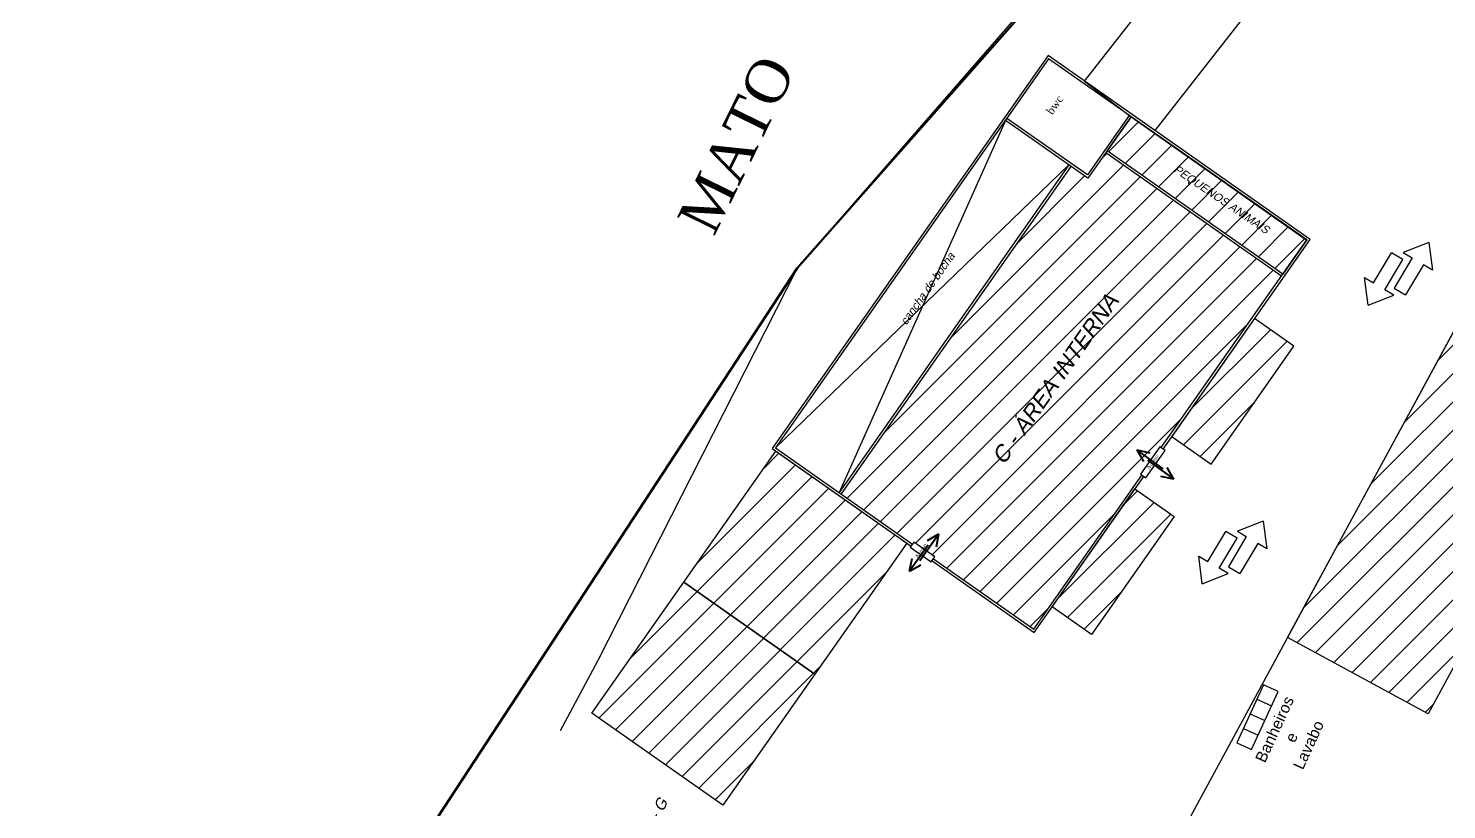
# Model space of a CAD drawing. Header units: metres. Extents: x 2113 to 5678, y -2764 to 956.
# Drawn here: x 2445.4 to 2534, y -1710.8 to -1662 of the extents above; entities that cross this region are included whole.
import ezdxf

# ---------------------------------------------------------------- set-up
doc = ezdxf.new("R2010")
doc.units = ezdxf.units.M
doc.header["$MEASUREMENT"] = 0
for name, color, linetype in [('_SETOR C', 4, 'Continuous'), ('_SETOR F', 30, 'Continuous'), ('_SETOR G', 3, 'Continuous'), ('_SETOR H', 94, 'Continuous'), ('ATUALIZADO', 4, 'Continuous'), ('COTASOK', 1, 'Continuous'), ('ESTRUTURA', 7, 'Continuous'), ('PAREDE', 7, 'Continuous'), ('TELHADO', 6, 'Continuous'), ('TextoÁreas', 7, 'Continuous'), ('TXT_QUADRAFISCAL_5000', 7, 'Continuous')]:
    doc.layers.add(name, color=color, linetype=linetype)
doc.styles.add('JEF', font='times.ttf', dxfattribs={"height": 0.3})
doc.styles.add('ROMANS', font='romans.shx')
doc.styles.get("Standard").update_dxf_attribs({"font": 'arial.ttf'})
doc.styles.add('TimesNewRoman', font='times.ttf')
doc.styles.add('util2000', font='arial.ttf', dxfattribs={"oblique": 12.000028})

# ---------------------------------------------------------------- blocks, each defined once
blk = doc.blocks.new('Setaxr01')
for p, q in [((1500, 0), (925, 450)), ((925, 450), (925, 175)), ((925, 175), (0, 175)), ((0, 175), (0, -175)), ((1500, 0), (925, -450)), ((925, -175), (0, -175)), ((925, -450), (925, -175))]:
    blk.add_line(p, q)

msp = doc.modelspace()

# ---------------------------------------------------------------- hatches: boundary and pattern name
at = {"layer": '_SETOR C'}
h = msp.add_hatch(dxfattribs=at)
h.set_pattern_fill('ANSI31', color=256, scale=10)
h.paths.add_polyline_path([(2523.648, -1677.44), (2512.679, -1669.744), (2511.561, -1671.337), (2510.497, -1670.591), (2496.138, -1691.056), (2500.6, -1694.186), (2500.689, -1694.059), (2501.999, -1694.978), (2501.909, -1695.105), (2508.172, -1699.499), (2514.92, -1689.88), (2514.844, -1689.827), (2516.05, -1688.108), (2516.127, -1688.161)])
h.paths.add_polyline_path([(2524.42, -1681.825), (2521.964, -1680.102), (2516.795, -1687.469), (2519.251, -1689.193)])
h.paths.add_polyline_path([(2516.953, -1692.467), (2514.498, -1690.744), (2509.328, -1698.111), (2511.784, -1699.834)])
h.paths.add_polyline_path([(2506.542, -1689.909), (2513.972, -1679.332), (2512.431, -1677.674), (2505.001, -1688.251)], flags=24)
h.paths.add_polyline_path([(2500.991, -1695.22), (2501.633, -1694.306), (2501.223, -1694.018), (2500.582, -1694.932)], flags=25)
at = {"layer": '_SETOR F'}
h = msp.add_hatch(dxfattribs=at)
h.set_pattern_fill('ANSI31', color=256, scale=10)
h.paths.add_polyline_path([(2588.835, -1672.238), (2571.257, -1662.698), (2547.408, -1706.644), (2564.986, -1716.184)])
h.paths.add_polyline_path([(2600.389, -1698.052), (2600.468, -1698.098), (2610.858, -1678.792), (2602.052, -1674.053), (2573.621, -1726.889), (2580.262, -1730.463, -0.799968), (2582.751, -1731.016), (2599.354, -1700.167), (2599.206, -1700.081)])
h.paths.add_polyline_path([(2547.136, -1678.426), (2538.349, -1673.651), (2524.034, -1700.015), (2532.821, -1704.79)])
h.paths.add_polyline_path([(2563.611, -1698.86), (2570.408, -1686.162), (2568.678, -1684.702), (2561.881, -1697.4)], flags=24)
h.paths.add_polyline_path([(2578.825, -1735.282), (2581.784, -1731.562), (2578.829, -1729.212), (2575.87, -1732.932)], flags=9)
at = {"layer": '_SETOR G'}
h = msp.add_hatch(dxfattribs=at)
h.set_pattern_fill('ANSI31', color=256, scale=10)
h.paths.add_polyline_path([(2500.247, -1694.122), (2492.061, -1688.378), (2486.317, -1696.564), (2494.503, -1702.308)])
h.paths.add_polyline_path([(2494.503, -1702.308), (2486.317, -1696.564), (2480.574, -1704.75), (2488.76, -1710.494)])
h.paths.add_polyline_path([(2478.899, -1714.91), (2468.91, -1714.445), (2468.445, -1724.434), (2478.434, -1724.899)])
h.paths.add_polyline_path([(2478.434, -1724.899), (2468.445, -1724.434), (2467.98, -1734.424), (2477.969, -1734.889)])
h.paths.add_polyline_path([(2532.722, -1749.54), (2524.746, -1743.509), (2501.192, -1774.661), (2501.126, -1775.797), (2508.598, -1781.447)])
h.paths.add_polyline_path([(2519.125, -1783.811), (2510.088, -1779.759), (2506, -1788.874), (2515.037, -1792.926)])
at = {"layer": '_SETOR H'}
h = msp.add_hatch(dxfattribs=at)
h.set_pattern_fill('ANSI31', color=256, scale=10)
h.paths.add_polyline_path([(2514.261, -1667.49), (2512.765, -1669.621), (2523.735, -1677.317), (2525.23, -1675.186), (2525.178, -1675.149)])
h.paths.add_polyline_path([(2516.435, -1671.089), (2522.452, -1675.178), (2523.323, -1674.343), (2517.306, -1670.254)], flags=24)

# ---------------------------------------------------------------- linework, layer by layer
msp.add_line((2511.347, -1665.262), (2514.261, -1667.49))
at = {"color": 1, "lineweight": 60, "flags": 128}
msp.add_lwpolyline([(2546.536, -1812.99), (2525.775, -1797.765), (2500.512, -1786.406), (2501.192, -1774.661), (2524.746, -1743.509), (2499.143, -1731.761), (2497.738, -1732.068), (2494.121, -1736.615), (2484.88, -1728.836), (2475.9, -1740.184), (2459.521, -1728.692), (2493.401, -1676.955), (2538.582, -1625.792)], dxfattribs=at)
for points in [[(2511.347, -1665.262), (2518.507, -1656.098)], [(2518.498, -1656.091), (2522.742, -1659.398), (2515.746, -1668.354)], [(2535.815, -1678.314), (2527.383, -1693.83), (2511.914, -1722.396), (2536.814, -1734.05)]]:
    msp.add_lwpolyline(points)
at = {"layer": '_SETOR C', "flags": 128}
for points in [[(2516.795, -1687.469), (2519.251, -1689.193), (2524.42, -1681.825), (2521.964, -1680.102), (2516.795, -1687.469)], [(2509.328, -1698.111), (2514.498, -1690.744), (2516.953, -1692.467), (2511.784, -1699.834), (2509.328, -1698.111)]]:
    msp.add_lwpolyline(points, dxfattribs=at)
at = {"layer": '_SETOR F', "flags": 128}
msp.add_lwpolyline([(2538.349, -1673.651), (2547.136, -1678.426), (2532.821, -1704.79), (2524.034, -1700.015), (2538.349, -1673.651)], dxfattribs=at)
at = {"layer": '_SETOR G'}
for points in [[(2492.061, -1688.378), (2500.247, -1694.122), (2494.503, -1702.308), (2486.317, -1696.564)], [(2486.317, -1696.564), (2494.503, -1702.308), (2488.76, -1710.494), (2480.574, -1704.75)]]:
    msp.add_lwpolyline(points, close=True, dxfattribs=at)
at = {"layer": '_SETOR H', "flags": 128}
msp.add_lwpolyline([(2512.765, -1669.621), (2514.261, -1667.49), (2525.178, -1675.149), (2525.23, -1675.186), (2523.735, -1677.317), (2512.765, -1669.621)], dxfattribs=at)
at = {"layer": 'ATUALIZADO'}
msp.add_lwpolyline([(2538.652, -1625.292), (2522.201, -1644.748), (2508.675, -1659.402), (2493.401, -1676.955), (2480.924, -1701.495), (2478.589, -1705.856)], dxfattribs=at)
at = {"layer": 'ESTRUTURA'}
for p, q in [((2522.534, -1702.975), (2520.865, -1706.61)), ((2521.774, -1707.027), (2523.442, -1703.392)), ((2523.442, -1703.392), (2522.534, -1702.975)), ((2522.116, -1703.883), (2523.025, -1704.301)), ((2521.699, -1704.792), (2522.608, -1705.209)), ((2521.282, -1705.702), (2522.191, -1706.119)), ((2520.865, -1706.61), (2521.774, -1707.027))]:
    msp.add_line(p, q, dxfattribs=at)
at = {"layer": 'PAREDE'}
for p, q in [((2509.067, -1663.662), (2491.836, -1688.221)), ((2509.103, -1663.871), (2492.045, -1688.184)), ((2525.439, -1675.149), (2509.067, -1663.662)), ((2525.23, -1675.186), (2509.103, -1663.871)), ((2506.404, -1667.719), (2496.015, -1690.97)), ((2511.561, -1671.337), (2506.404, -1667.719)), ((2511.525, -1671.128), (2506.49, -1667.596)), ((2514.138, -1667.404), (2511.525, -1671.128)), ((2514.261, -1667.49), (2511.561, -1671.337)), ((2523.648, -1677.44), (2512.679, -1669.744)), ((2523.735, -1677.317), (2512.765, -1669.621)), ((2492.045, -1688.184), (2510.374, -1670.504)), ((2510.374, -1670.504), (2496.015, -1690.97)), ((2510.374, -1670.504), (2496.015, -1690.97)), ((2510.497, -1670.591), (2496.138, -1691.056)), ((2510.497, -1670.591), (2496.138, -1691.056)), ((2516.249, -1688.247), (2525.439, -1675.149)), ((2516.127, -1688.161), (2525.23, -1675.186)), ((2491.836, -1688.221), (2500.514, -1694.309)), ((2492.045, -1688.184), (2500.6, -1694.186)), ((2508.172, -1699.499), (2514.92, -1689.88)), ((2508.208, -1699.708), (2515.043, -1689.966)), ((2501.823, -1695.228), (2508.208, -1699.708)), ((2501.909, -1695.105), (2508.172, -1699.499))]:
    msp.add_line(p, q, dxfattribs=at)
for points in [[(2516.378, -1688.337), (2516.05, -1688.108), (2514.844, -1689.827), (2515.172, -1690.056)], [(2501.769, -1695.305), (2501.999, -1694.978), (2500.689, -1694.059), (2500.459, -1694.386)]]:
    msp.add_lwpolyline(points, close=True, dxfattribs=at)
at = {"layer": 'TELHADO', "lineweight": 40}
for p, q in [((2516.249, -1689.477), (2514.613, -1688.305)), ((2514.613, -1688.305), (2515.024, -1689.023)), ((2516.249, -1689.477), (2514.613, -1688.305)), ((2514.613, -1688.305), (2515.024, -1689.023)), ((2514.613, -1688.305), (2515.42, -1688.49)), ((2515.289, -1688.954), (2516.925, -1690.127)), ((2515.289, -1688.954), (2516.925, -1690.127)), ((2516.925, -1690.127), (2516.113, -1689.97)), ((2516.925, -1690.127), (2516.113, -1689.97)), ((2516.925, -1690.127), (2516.515, -1689.408)), ((2516.925, -1690.127), (2516.515, -1689.408)), ((2501.056, -1695.208), (2502.228, -1693.572)), ((2501.056, -1695.208), (2502.228, -1693.572)), ((2502.228, -1693.572), (2501.51, -1693.983)), ((2502.228, -1693.572), (2501.51, -1693.983)), ((2502.228, -1693.572), (2502.071, -1694.385)), ((2502.228, -1693.572), (2502.071, -1694.385)), ((2501.578, -1694.248), (2500.406, -1695.884)), ((2501.578, -1694.248), (2500.406, -1695.884)), ((2500.406, -1695.884), (2500.591, -1695.078)), ((2500.406, -1695.884), (2501.124, -1695.474)), ((2500.406, -1695.884), (2501.124, -1695.474))]:
    msp.add_line(p, q, dxfattribs=at)
at = {"layer": 'TXT_QUADRAFISCAL_5000', "lineweight": 100}
msp.add_circle((2591.411, -1762.719), 237.953, dxfattribs=at)
msp.add_circle((2591.411, -1762.719), 237.953, dxfattribs=at)

# ---------------------------------------------------------------- block references
at = {"layer": 'TELHADO', "lineweight": 40, "xscale": 0.002370589168496263, "yscale": 0.002370589168496263, "zscale": 0.002370589168496263}
for p, rotation in [((2531.04, -1678.411), 59.2506000469234), ((2530.872, -1676.201), 239.2506000469234), ((2520.687, -1695.814), 59.2506000469234), ((2520.519, -1693.604), 239.2506000469234)]:
    msp.add_blockref('Setaxr01', p, dxfattribs=dict(at, rotation=rotation))

# ---------------------------------------------------------------- texts
at = {"layer": '_SETOR C', "color": 1, "insert": (2506.313, -1689.309), "char_height": 0.7, "attachment_point": 7, "rotation": 54.91363, "style": 'util2000'}
msp.add_mtext('{\\f@Arial Unicode MS|b0|i0|c0|p34;\\C256;\\P\\H1.4286x;C - ÁREA INTERNA}', dxfattribs=at)
at = {"layer": '_SETOR G', "insert": (2480.643, -1719.115), "char_height": 0.7, "width": 31.11249, "attachment_point": 7, "rotation": 61.83828, "style": 'util2000'}
msp.add_mtext('{\\f@Arial Unicode MS|b0|i0|c0|p34;ÁREA EXTERNA 6 - G}', dxfattribs=at)
at = {"layer": '_SETOR H', "insert": (2516.791, -1671.001), "char_height": 0.5, "attachment_point": 7, "rotation": 325.79991, "style": 'util2000'}
msp.add_mtext('{\\f@Arial Unicode MS|b0|i0|c0|p34;PEQUENOS ANIMAIS}', dxfattribs=at)
at = {"layer": 'COTASOK', "char_height": 0.2344, "width": 1.19172, "attachment_point": 1, "rotation": 54.94581, "style": 'JEF'}
for insert in [(2515.201, -1689.425), (2500.726, -1694.958)]:
    msp.add_mtext('Acesso', dxfattribs=dict(at, insert=insert))
at = {"layer": 'PAREDE', "insert": (2508.922, -1667.119), "char_height": 0.5, "width": 1.28891, "attachment_point": 1, "rotation": 54.94581, "style": 'ROMANS'}
msp.add_mtext('{\\fTimes New Roman|b0|i0|c0|p18;bwc}', dxfattribs=at)
msp.add_mtext('{\\fTimes New Roman|b0|i0|c0|p18;bwc}', dxfattribs=at)
at = {"layer": 'PAREDE', "color": 1, "insert": (2500.221, -1680.554), "char_height": 0.5, "attachment_point": 7, "rotation": 54.91363, "style": 'util2000'}
msp.add_mtext('{\\f@Arial Unicode MS|b0|i0|c0|p34;\\C256;cancha de bocha}', dxfattribs=at)
at = {"layer": 'PAREDE', "color": 1, "insert": (2525.639, -1706.93), "char_height": 0.7, "attachment_point": 7, "rotation": 65.31048}
msp.add_mtext('\\pi-2.14703;{\\C256;Banheiros\\P\\pi-0.23373;e\\P\\pi-1.55017;Lavabo}', dxfattribs=at)
at = {"layer": 'TextoÁreas', "style": 'TimesNewRoman'}
msp.add_text('MATO', height=2.6219, rotation=63.8025, dxfattribs=at).set_placement((2488.197, -1675.026))

doc.saveas('drawing.dxf')
